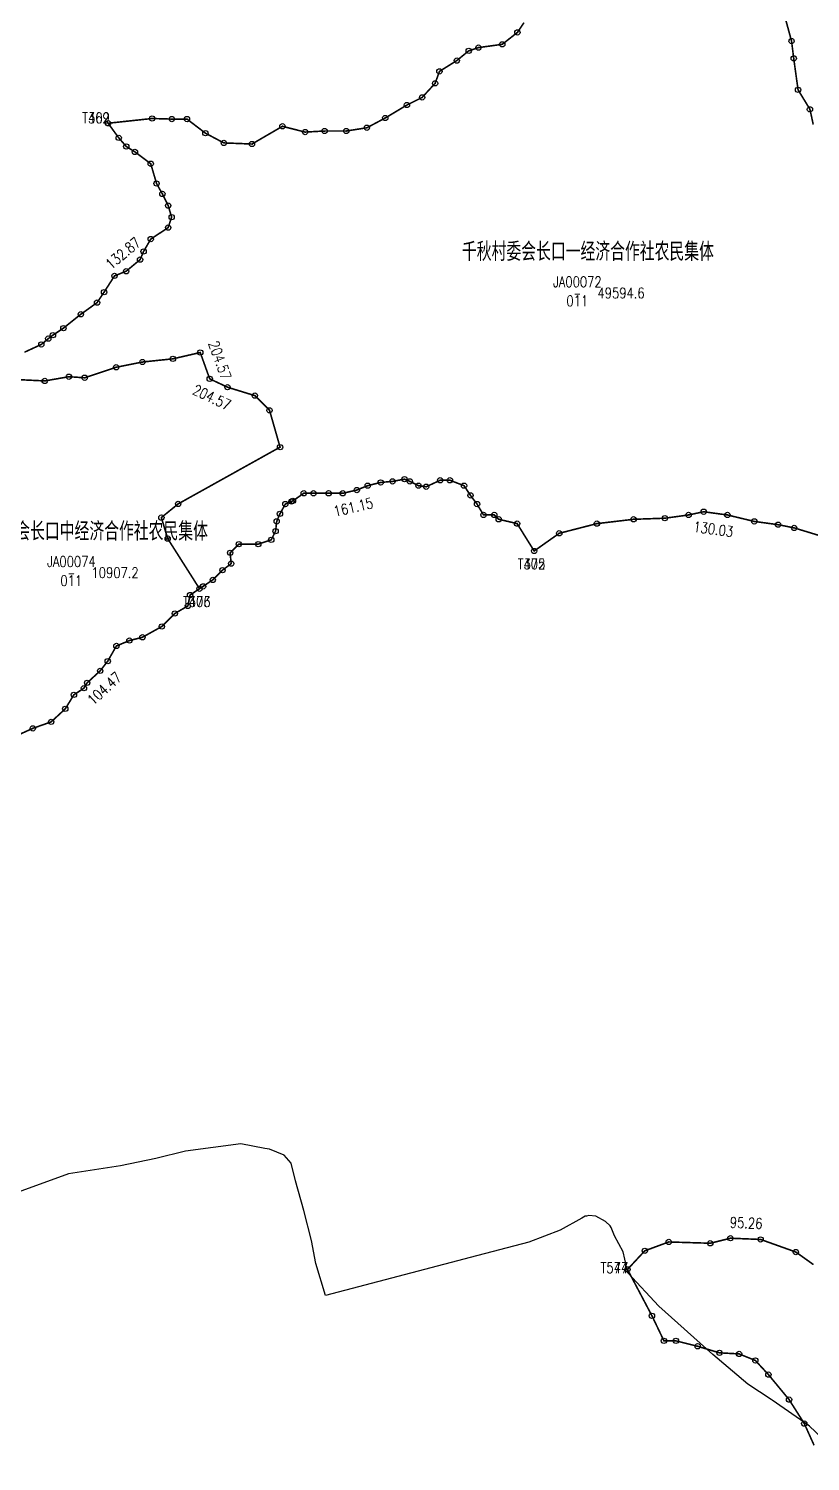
# Model space of a CAD drawing. Extents: x 213960 to 217464, y 137640 to 141047.
# Drawn here: x 214927 to 215222, y 137813 to 138354 of the extents above; entities that cross this region are included whole.
import ezdxf
from ezdxf.enums import TextEntityAlignment as Align

# ---------------------------------------------------------------- set-up
doc = ezdxf.new("R2010")
doc.units = 0
doc.header["$LTSCALE"] = 2
doc.header["$PDSIZE"] = 0.2
doc.layers.get('0').update_dxf_attribs({"linetype": 'CONTINUOUS'})
for name, color, linetype in [('DJZQ', 7, 'CONTINUOUS'), ('GD', 7, 'CONTINUOUS'), ('JZD', 1, 'CONTINUOUS'), ('JZP', 1, 'CONTINUOUS')]:
    doc.layers.add(name, color=color, linetype=linetype)
doc.styles.add('HZ', font='rs.shx', dxfattribs={"width": 0.8, "bigfont": 'hztxt.shx'})

# ---------------------------------------------------------------- blocks, each defined once
blk = doc.blocks.new('GC0000')
at = {"linetype": 'Continuous'}
blk.add_point((0, 0), dxfattribs=at)

msp = doc.modelspace()

# ---------------------------------------------------------------- linework, layer by layer
at = {"layer": 'DJZQ', "linetype": 'Continuous', "flags": 128}
msp.add_lwpolyline([(215235.91, 137812.63), (215221.82, 137825.91), (215221.36, 137826.34), (215207.7, 137835.74), (215207.28, 137836.03), (215198.58, 137841.71), (215185.32, 137853), (215164.87, 137871.21), (215153.17, 137883.85), (215152.01, 137889.02), (215151.4, 137891.75), (215148.12, 137897.71), (215146.89, 137900.89), (215146.57, 137901.56), (215144.8, 137903.19), (215141.06, 137905.17), (215138.43, 137905.39), (215137.63, 137905.14), (215137.06, 137905.14), (215135.84, 137904.46), (215127.65, 137899.92), (215115.79, 137895.33), (215093.59, 137889.54), (215091.17, 137888.91), (215038.96, 137875.29), (215035.36, 137887.38), (215033.73, 137895.95), (215030.74, 137907.36), (215027.68, 137918.55), (215025.98, 137925.2), (215023.32, 137928.25), (215017.84, 137930.45), (215016.07, 137930.77), (215006.92, 137932.46), (214986.13, 137929.68), (214974.86, 137926.92), (214961.46, 137924.16), (214941.87, 137921.23), (214893.68, 137903.73)], dxfattribs=at)
at = {"layer": 'GD', "linetype": 'Continuous'}
for centre in [(215111.48, 138352.09), (215096.75, 138346.36), (215105.75, 138347.59), (215215.04, 138348.81), (215088.56, 138341.45), (215093.07, 138345.13), (215215.86, 138342.27), (215082.01, 138337.36), (215080.38, 138332.86), (215217.5, 138330.41), (215069.74, 138324.68), (215075.47, 138327.55), (214973.48, 138319.59), (214980.91, 138319.37), (214986.64, 138319.37), (215061.55, 138319.78), (215222, 138323.05), (214993.6, 138314.05), (215022.69, 138316.64), (215031.26, 138314.46), (215038.63, 138314.87), (215046.81, 138314.87), (215054.59, 138316.09), (214960.86, 138312.27), (214963.71, 138309.01), (215000.56, 138310.37), (215011.2, 138309.96), (214966.97, 138306.98), (214972.94, 138302.51), (214975.13, 138295.05), (214977.33, 138291.11), (214979.52, 138286.72), (214980.84, 138282.34), (214979.52, 138278.39), (214972.95, 138274.07), (214968.91, 138266.31), (214970.23, 138269.38), (214959.26, 138260.17), (214963.64, 138261.92), (214955.31, 138254.03), (214952.67, 138250.08), (214946.53, 138245.69), (214935.99, 138237.8), (214939.94, 138240.43), (214931.6, 138234.29), (214934.24, 138236.48), (214969.81, 138227.66), (214981.32, 138228.86), (214991.64, 138231.24), (214942.03, 138222.11), (214947.98, 138221.71), (214959.89, 138225.68), (214995.21, 138221.31), (214932.9, 138220.52), (215001.96, 138218.14), (215012.28, 138214.96), (215017.83, 138209.41), (215021.8, 138195.52), (215068.8, 138183.42), (215082.3, 138183.01), (215085.98, 138183.01), (215030.75, 138178.1), (215034.43, 138178.1), (215040.16, 138178.1), (215045.48, 138178.1), (215050.79, 138179.33), (215054.89, 138180.97), (215059.8, 138182.19), (215064.3, 138182.6), (215070.84, 138182.6), (215074.11, 138180.97), (215076.98, 138180.56), (215091.3, 138180.97), (214983.3, 138174.09), (215023.79, 138174.02), (215026.1, 138175.01), (215026.66, 138175.24), (215093.75, 138177.29), (215096.21, 138174.02), (214976.95, 138168.93), (215020.52, 138167.47), (215021.75, 138170.34), (215098.66, 138169.93), (215102.75, 138169.93), (215104.39, 138168.29), (215155.37, 138168.28), (215167.18, 138168.69), (215176.14, 138169.91), (215181.84, 138171.13), (215190.8, 138169.91), (215200.98, 138167.47), (215020.11, 138163.79), (215111.35, 138166.66), (215127.27, 138162.99), (215141.52, 138166.65), (215209.95, 138166.25), (215216.05, 138165.03), (214979.34, 138160.99), (215006.2, 138158.89), (215013.56, 138158.89), (215018.47, 138160.52), (215002.93, 138155.62), (215003.33, 138151.53), (214996.38, 138145.4), (215000.06, 138149.08), (214992.7, 138142.94), (214986.97, 138135.58), (214987.79, 138139.67), (214982.06, 138132.72), (214969.79, 138123.73), (214977.15, 138127.82), (214959.97, 138120.46), (214964.88, 138122.5), (214956.69, 138114.73), (214953.83, 138111.05), (214943.91, 138102.02), (214947.69, 138104.51), (214948.92, 138106.55), (214940.64, 138096.71), (214935.32, 138091.8), (214928.37, 138089.35), (215191.94, 137896.87), (215203.36, 137896.4), (215159.6, 137892.12), (215168.64, 137895.45), (215184.33, 137894.97), (215216.67, 137891.65), (215162.31, 137867.56), (215166.83, 137858.12), (215171.35, 137858.12), (215179.57, 137856.06), (215187.8, 137853.6), (215195.2, 137853.19), (215201.36, 137850.72), (215206.3, 137845.38), (215214.11, 137835.93), (215219.86, 137826.89)]:
    msp.add_circle(centre, 1, dxfattribs=at)
at = {"layer": 'JZD', "color": 7, "const_width": 0.6}
for points in [[(215212.58, 138357.81), (215215.04, 138348.81), (215215.86, 138342.27), (215217.5, 138330.41), (215222, 138323.05), (215223.23, 138317.32)], [(214925.25, 138231.36), (214931.6, 138234.29), (214934.24, 138236.48), (214935.99, 138237.8), (214939.94, 138240.43), (214946.53, 138245.69), (214952.67, 138250.08), (214955.31, 138254.03), (214959.26, 138260.17), (214963.64, 138261.92), (214968.91, 138266.31), (214970.23, 138269.38), (214972.95, 138274.07), (214979.52, 138278.39), (214980.84, 138282.34), (214979.52, 138286.72), (214977.33, 138291.11), (214975.13, 138295.05), (214972.94, 138302.51), (214966.97, 138306.98), (214963.71, 138309.01), (214960.86, 138312.27), (214956.83, 138317.8), (214973.48, 138319.59), (214980.91, 138319.37), (214986.64, 138319.37), (214993.6, 138314.05), (215000.56, 138310.37), (215011.2, 138309.96), (215022.69, 138316.64), (215031.26, 138314.46), (215038.63, 138314.87), (215046.81, 138314.87), (215054.59, 138316.09), (215061.55, 138319.78), (215069.74, 138324.68), (215075.47, 138327.55), (215080.38, 138332.86), (215082.01, 138337.36), (215088.56, 138341.45), (215093.07, 138345.13), (215096.75, 138346.36), (215105.75, 138347.59), (215111.48, 138352.09), (215113.94, 138355.77)], [(214922.47, 138221.02), (214932.9, 138220.52), (214942.03, 138222.11), (214947.98, 138221.71), (214959.89, 138225.68), (214969.81, 138227.66), (214981.32, 138228.86), (214991.64, 138231.24), (214995.21, 138221.31), (215001.96, 138218.14), (215012.28, 138214.96), (215017.83, 138209.41), (215021.8, 138195.52), (214983.3, 138174.09), (214976.95, 138168.93), (214979.34, 138160.99), (214991.37, 138142.06), (214987.79, 138139.67), (214986.97, 138135.58), (214982.06, 138132.72), (214977.15, 138127.82), (214969.79, 138123.73), (214964.88, 138122.5), (214959.97, 138120.46), (214956.69, 138114.73), (214953.83, 138111.05), (214948.92, 138106.55), (214947.69, 138104.51), (214943.91, 138102.02), (214940.64, 138096.71), (214935.32, 138091.8), (214928.37, 138089.35), (214919.37, 138085.26)], [(215225.42, 138162.18), (215216.05, 138165.03), (215209.95, 138166.25), (215200.98, 138167.47), (215190.8, 138169.91), (215181.84, 138171.13), (215176.14, 138169.91), (215167.18, 138168.69), (215155.37, 138168.28), (215141.52, 138166.65), (215127.27, 138162.99), (215117.8, 138156.31), (215111.35, 138166.66), (215104.39, 138168.29), (215102.75, 138169.93), (215098.66, 138169.93), (215096.21, 138174.02), (215093.75, 138177.29), (215091.3, 138180.97), (215085.98, 138183.01), (215082.3, 138183.01), (215076.98, 138180.56), (215074.11, 138180.97), (215070.84, 138182.6), (215068.8, 138183.42), (215064.3, 138182.6), (215059.8, 138182.19), (215054.89, 138180.97), (215050.79, 138179.33), (215045.48, 138178.1), (215040.16, 138178.1), (215034.43, 138178.1), (215030.75, 138178.1), (215026.66, 138175.24), (215026.1, 138175.01), (215023.79, 138174.02), (215021.75, 138170.34), (215020.52, 138167.47), (215020.11, 138163.79), (215018.47, 138160.52), (215013.56, 138158.89), (215006.2, 138158.89), (215002.93, 138155.62), (215003.33, 138151.53), (215000.06, 138149.08), (214996.38, 138145.4), (214992.7, 138142.94), (214991.37, 138142.06), (214979.34, 138160.99), (214976.95, 138168.93), (214983.3, 138174.09), (215021.8, 138195.52), (215017.83, 138209.41), (215012.28, 138214.96), (215001.96, 138218.14), (214995.21, 138221.31), (214991.64, 138231.24), (214981.32, 138228.86), (214969.81, 138227.66), (214959.89, 138225.68), (214947.98, 138221.71), (214942.03, 138222.11), (214932.9, 138220.52), (214922.47, 138221.02)], [(215223.56, 137818.68), (215219.86, 137826.89), (215214.11, 137835.93), (215206.3, 137845.38), (215201.36, 137850.72), (215195.2, 137853.19), (215187.8, 137853.6), (215179.57, 137856.06), (215171.35, 137858.12), (215166.83, 137858.12), (215162.31, 137867.56), (215153.06, 137885.08), (215159.6, 137892.12), (215168.64, 137895.45), (215184.33, 137894.97), (215191.94, 137896.87), (215203.36, 137896.4), (215216.67, 137891.65), (215223.33, 137886.89)]]:
    msp.add_lwpolyline(points, dxfattribs=at)
at = {"layer": 'JZP', "linetype": 'Continuous'}
for centre in [(214956.83, 138317.8), (215117.8, 138156.31), (214991.37, 138142.06), (215153.06, 137885.08)]:
    msp.add_circle(centre, 1, dxfattribs=at)

# ---------------------------------------------------------------- block references
at = {"layer": 'JZD', "linetype": 'Continuous'}
for p in [(215111.48, 138352.09), (215096.75, 138346.36), (215105.75, 138347.59), (215215.04, 138348.81), (215088.56, 138341.45), (215093.07, 138345.13), (215215.86, 138342.27), (215082.01, 138337.36), (215080.38, 138332.86), (215217.5, 138330.41), (215069.74, 138324.68), (215075.47, 138327.55), (214973.48, 138319.59), (214980.91, 138319.37), (214986.64, 138319.37), (215061.55, 138319.78), (215222, 138323.05), (214956.83, 138317.8), (214993.6, 138314.05), (215022.69, 138316.64), (215031.26, 138314.46), (215038.63, 138314.87), (215046.81, 138314.87), (215054.59, 138316.09), (214960.86, 138312.27), (214963.71, 138309.01), (215000.56, 138310.37), (215011.2, 138309.96), (214966.97, 138306.98), (214972.94, 138302.51), (214975.13, 138295.05), (214977.33, 138291.11), (214979.52, 138286.72), (214980.84, 138282.34), (214979.52, 138278.39), (214972.95, 138274.07), (214968.91, 138266.31), (214970.23, 138269.38), (214959.26, 138260.17), (214963.64, 138261.92), (214952.67, 138250.08), (214955.31, 138254.03), (214946.53, 138245.69), (214939.94, 138240.43), (214931.6, 138234.29), (214934.24, 138236.48), (214935.99, 138237.8), (214969.81, 138227.66), (214969.81, 138227.66), (214981.32, 138228.86), (214981.32, 138228.86), (214991.64, 138231.24), (214991.64, 138231.24), (214942.03, 138222.11), (214942.03, 138222.11), (214959.89, 138225.68), (214959.89, 138225.68), (214932.9, 138220.52), (214932.9, 138220.52), (214947.98, 138221.71), (214947.98, 138221.71), (214995.21, 138221.31), (214995.21, 138221.31), (215001.96, 138218.14), (215001.96, 138218.14), (215012.28, 138214.96), (215012.28, 138214.96), (215017.83, 138209.41), (215017.83, 138209.41), (215021.8, 138195.52), (215021.8, 138195.52), (215050.79, 138179.33), (215054.89, 138180.97), (215059.8, 138182.19), (215064.3, 138182.6), (215068.8, 138183.42), (215070.84, 138182.6), (215074.11, 138180.97), (215076.98, 138180.56), (215082.3, 138183.01), (215085.98, 138183.01), (215091.3, 138180.97), (214983.3, 138174.09), (214983.3, 138174.09), (215023.79, 138174.02), (215026.1, 138175.01), (215026.66, 138175.24), (215030.75, 138178.1), (215034.43, 138178.1), (215040.16, 138178.1), (215045.48, 138178.1), (215093.75, 138177.29), (215096.21, 138174.02), (214976.95, 138168.93), (214976.95, 138168.93), (215021.75, 138170.34), (215098.66, 138169.93), (215102.75, 138169.93), (215104.39, 138168.29), (215155.37, 138168.28), (215167.18, 138168.69), (215176.14, 138169.91), (215181.84, 138171.13), (215190.8, 138169.91), (215020.11, 138163.79), (215020.52, 138167.47), (215111.35, 138166.66), (215127.27, 138162.99), (215141.52, 138166.65), (215200.98, 138167.47), (215209.95, 138166.25), (215216.05, 138165.03), (214979.34, 138160.99), (214979.34, 138160.99), (215006.2, 138158.89), (215013.56, 138158.89), (215018.47, 138160.52), (215002.93, 138155.62), (215117.8, 138156.31), (215000.06, 138149.08), (215003.33, 138151.53), (214991.37, 138142.06), (214991.37, 138142.06), (214992.7, 138142.94), (214996.38, 138145.4), (214986.97, 138135.58), (214987.79, 138139.67), (214982.06, 138132.72), (214977.15, 138127.82), (214959.97, 138120.46), (214964.88, 138122.5), (214969.79, 138123.73), (214956.69, 138114.73), (214953.83, 138111.05), (214947.69, 138104.51), (214948.92, 138106.55), (214943.91, 138102.02), (214940.64, 138096.71), (214928.37, 138089.35), (214935.32, 138091.8), (215159.6, 137892.12), (215168.64, 137895.45), (215184.33, 137894.97), (215191.94, 137896.87), (215203.36, 137896.4), (215216.67, 137891.65), (215153.06, 137885.08), (215162.31, 137867.56), (215166.83, 137858.12), (215171.35, 137858.12), (215179.57, 137856.06), (215187.8, 137853.6), (215195.2, 137853.19), (215201.36, 137850.72), (215206.3, 137845.38), (215214.11, 137835.93), (215219.86, 137826.89)]:
    msp.add_blockref('GC0000', p, dxfattribs=at)

# ---------------------------------------------------------------- texts
at = {"layer": 'JZD', "color": 1, "linetype": 'Continuous', "style": 'HZ', "width": 0.8}
for s, rotation, p in [('132.87', 39.7838, (214962.44, 138268.72)), ('204.57', 289.7993, (214999.07, 138228.31)), ('204.57', 334.799, (214996.03, 138214.3)), ('161.15', 12.9864, (215049.48, 138172.87)), ('130.03', 352.2405, (215185.51, 138164.58)), ('104.47', 42.491, (214955.43, 138104.38)), ('95.26', 357.615, (215197.9, 137902.63))]:
    msp.add_text(s, height=4, rotation=rotation, dxfattribs=at).set_placement(p, align=Align.MIDDLE)
at = {"layer": 'JZD', "linetype": 'Continuous', "style": 'HZ', "width": 0.8}
for s, height, p in [('千秋村委会长口一经济合作社农民集体', 7, (215138.11, 138263.72)), ('JA00072', 4, (215134.11, 138254.72)), ('千秋村委会长口中经济合作社农民集体', 7, (214946.95, 138158.12)), ('JA00074', 4, (214942.95, 138149.12))]:
    msp.add_text(s, height=height, dxfattribs=at).set_placement(p, align=Align.BOTTOM_CENTER)
for s, p in [('49594.6', (215141.71, 138253.72)), ('10907.2', (214950.55, 138148.12))]:
    msp.add_text(s, height=4, dxfattribs=at).set_placement(p, align=Align.MIDDLE_LEFT)
for p in [(215134.11, 138252.72), (214942.95, 138147.12)]:
    msp.add_text('011', height=4, dxfattribs=at).set_placement(p, align=Align.TOP_CENTER)
for p in [(215134.11, 138253.72), (214942.95, 138148.12)]:
    msp.add_text('—', height=4, dxfattribs=at).set_placement(p, align=Align.MIDDLE)
at = {"layer": 'JZP', "color": 1, "linetype": 'Continuous', "style": 'HZ', "width": 0.8}
for s, p in [('T369', (214952.26, 138319.82)), ('T402', (214952.26, 138319.82)), ('T372', (215116.81, 138151.41)), ('T405', (215116.81, 138151.41)), ('T373', (214990.33, 138137.17)), ('T406', (214990.33, 138137.17)), ('T544', (215148.11, 137885.73)), ('T577', (215148.11, 137885.73))]:
    msp.add_text(s, height=4, dxfattribs=at).set_placement(p, align=Align.MIDDLE)

doc.saveas('drawing.dxf')
